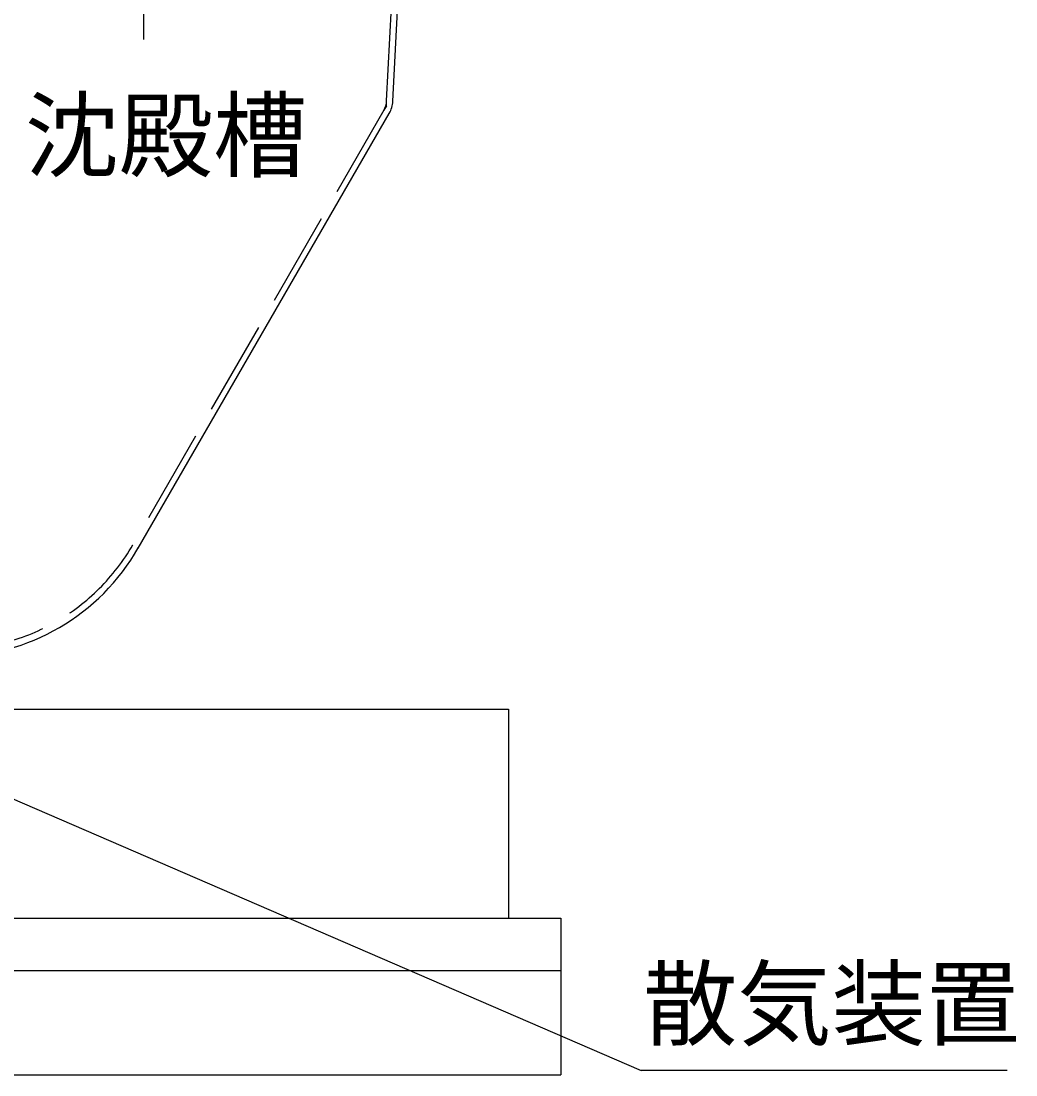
# Model space of a CAD drawing. Units: millimetres, scale not verified. Extents: x -8910 to 8910, y -6308 to 6308.
# Drawn here: x -3740 to -2789, y -4190 to -3182 of the extents above; entities that cross this region are included whole.
import ezdxf
from ezdxf.enums import TextEntityAlignment as Align

# ---------------------------------------------------------------- set-up
doc = ezdxf.new("R2010")
doc.units = ezdxf.units.MM
doc.header["$LTSCALE"] = 30
for name, pattern in [('CHAIN2', [12, 9, -1, 1, -1]), ('DASHED3', [4, 3, -1]), ('DOUBLE_CHAIN2', [12.8, 9, -1, 0.6, -0.6, 0.6, -1])]:
    doc.linetypes.add(name, pattern=pattern)
for name, color, linetype, lineweight in [('0-0_機器', 2, 'Continuous', 25), ('0-1_製作', 5, 'Continuous', 25), ('0-2_空気管', 3, 'Continuous', 25), ('0-D_文字', 7, 'Continuous', 25)]:
    doc.layers.add(name, color=color, linetype=linetype, lineweight=lineweight)
doc.styles.add('ＭＳ ゴシック', font='')
doc.styles.get('ＭＳ ゴシック').set_extended_font_data('MS Gothic')

msp = doc.modelspace()

# ---------------------------------------------------------------- linework, layer by layer
at = {"layer": '0-0_機器'}
for p, q in [((-6123.85, -4040.27), (-3223.85, -4040.27)), ((-3223.85, -4040.27), (-3223.85, -4190.27)), ((-6123.85, -4090.27), (-3223.85, -4090.27)), ((-6123.85, -4190.27), (-3223.85, -4190.27))]:
    msp.add_line(p, q, dxfattribs=at)
msp.add_lwpolyline([(-6073.85, -3840.27), (-3273.85, -3840.27), (-3273.85, -4040.27)], dxfattribs=at)
at = {"layer": '0-1_製作', "color": 3, "linetype": 'CHAIN2'}
msp.add_line((-3622.6, -3199.9), (-3622.6, -2823.56), dxfattribs=at)
at = {"layer": '0-1_製作', "color": 3}
msp.add_line((-2797.05, -4185.91), (-3147.05, -4185.91), dxfattribs=at)
at = {"layer": '0-2_空気管', "linetype": 'DASHED3'}
for p, q in [((-3390.53, -3258.58), (-3374.76, -2957.63)), ((-3393.18, -3267.54), (-3633.2, -3683.26))]:
    msp.add_line(p, q, dxfattribs=at)
at = {"layer": '0-2_空気管'}
for p, q in [((-3384.54, -3258.9), (-3368.77, -2957.94)), ((-3628.01, -3686.26), (-3387.98, -3270.54))]:
    msp.add_line(p, q, dxfattribs=at)
at = {"layer": '0-2_空気管', "linetype": 'DOUBLE_CHAIN2'}
for q in [(-3393.18, -3267.54), (-3390.53, -3258.58)]:
    msp.add_line((-3390.78, -3263.38), q, dxfattribs=at)
at = {"layer": '0-2_空気管'}
for centre, radius, start, end in [((-3410.5, -3257.53), 20, 330, 357), ((-3410.5, -3257.53), 26, 330, 357), ((-3806.99, -3584.26), 206, 270, 330.331)]:
    msp.add_arc(centre, radius, start, end, dxfattribs=at)
at = {"layer": '0-2_空気管', "linetype": 'DASHED3'}
msp.add_arc((-3806.41, -3583.27), 200, 270, 330, dxfattribs=at)
at = {"layer": '0-D_文字', "color": 3}
msp.add_line((-4189.1, -3735.59), (-3147.05, -4185.91), dxfattribs=at)

# ---------------------------------------------------------------- texts
at = {"layer": '0-D_文字', "color": 4, "style": 'ＭＳ ゴシック'}
for s, p in [('沈殿槽', (-3736.54, -3344.2)), ('散気装置', (-3145.05, -4174.91))]:
    msp.add_text(s, height=65.98, dxfattribs=at).set_placement(p, align=Align.BOTTOM_LEFT)

doc.saveas('drawing.dxf')
